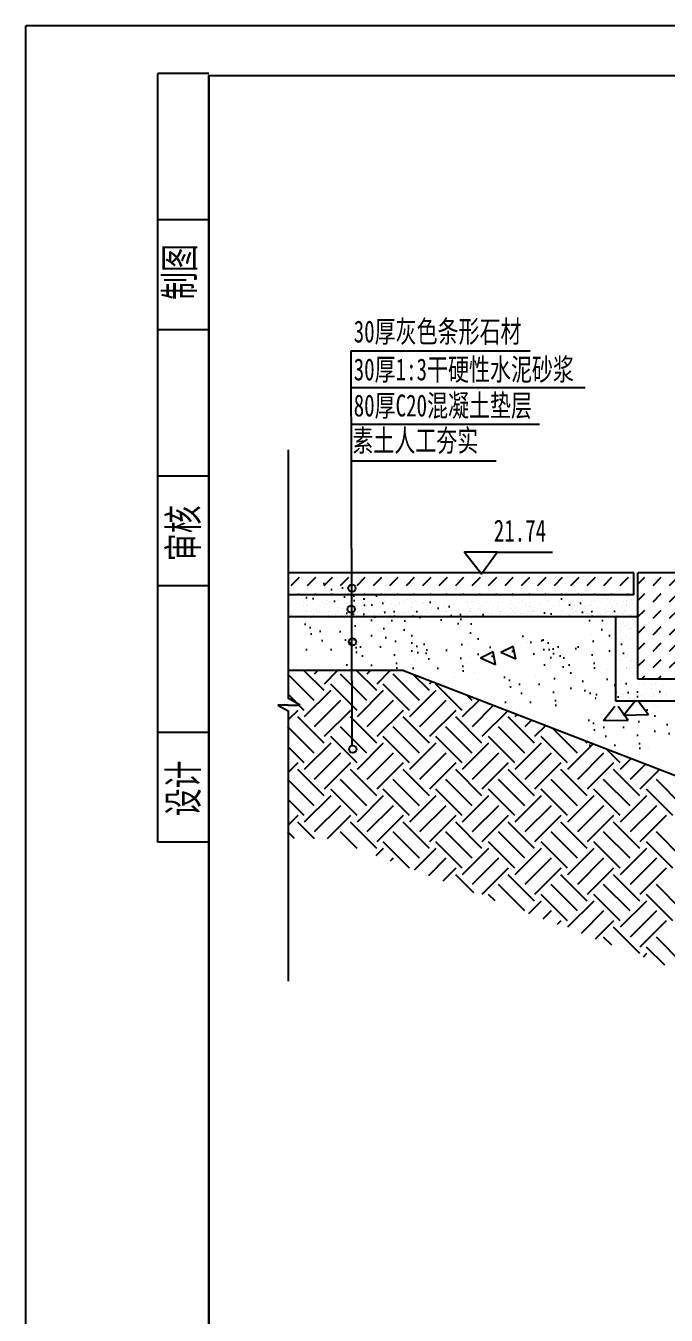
# Model space of a CAD drawing. Extents: x -43530 to -39330, y 16129 to 19047.
# Drawn here: x -43530 to -42656, y 17286 to 19047 of the extents above; entities that cross this region are included whole.
import ezdxf

# ---------------------------------------------------------------- set-up
doc = ezdxf.new("R2010")
doc.units = 0
doc.layers.get('0').update_dxf_attribs({"linetype": 'CONTINUOUS'})
for name, color, linetype in [('LEVEL', 2, 'CONTINUOUS'), ('STAIR', 140, 'CONTINUOUS'), ('TEXT', 41, 'CONTINUOUS'), ('TK', 1, 'CONTINUOUS')]:
    doc.layers.add(name, color=color, linetype=linetype)
doc.styles.add('STYLE1', font='simsun.ttf', dxfattribs={"width": 0.7})
doc.styles.add('XREF1$0$STYLE3', font='simsun.ttf', dxfattribs={"width": 0.7})
pattern_1 = [(45, (-4687.32, 681.234), (2e-15, 22.4506403), [15.875, -15.875])]

msp = doc.modelspace()

# ---------------------------------------------------------------- hatches: boundary and pattern name
at = {"layer": 'STAIR'}
h = msp.add_hatch(dxfattribs=at)
h.set_pattern_fill('DASH', color=256, scale=5, angle=45, style=0)
h.set_pattern_definition(pattern_1)
h.paths.add_polyline_path([(-43085.2, 18299.6), (-43085.1, 18269.6), (-42700.1, 18269.6), (-42700.1, 18299.6), (-42906.8, 18299.6), (-42907.8, 18298.2), (-42908.8, 18299.6)])
h.paths.add_polyline_path([(-43171.7, 18299.6), (-43171.7, 18269.6), (-43085.1, 18269.6), (-43085.2, 18299.6)])
h = msp.add_hatch(dxfattribs=at)
h.set_pattern_fill('DASH', color=256, scale=5, angle=45, style=0)
h.set_pattern_definition(pattern_1)
edge = h.paths.add_edge_path()
edge.add_line((-42269.4, 18299.6), (-42694.4, 18299.6))
edge.add_line((-42269.4, 18299.6), (-42244.4, 18274.6))
edge.add_line((-42244.4, 18154.6), (-42244.4, 18274.6))
edge.add_line((-41869.4, 18154.6), (-42294.4, 18154.6))
edge.add_line((-42294.4, 18154.6), (-42694.4, 18154.6))
edge.add_line((-42694.4, 18154.6), (-42694.4, 18299.6))
h = msp.add_hatch(dxfattribs=at)
h.set_pattern_fill('AR-SAND', color=256, angle=135, style=0)
h.set_pattern_definition([(172.5, (-4959.333, 753.283), (-33.47535, -35.738135), [0, -38.608, 0, -43.18, 0, -41.275]), (142.5, (-4959.33, 753.28), (-82.47329, -18.90109), [0, -20.828, 0, -34.798, 0, -13.335]), (102.5, (-4937.24, 731.19), (-56.03323, 55.829983), [0, -12.7, 0, -45.72, 0, -59.69]), (92.5, (-4937.24, 731.19), (-69.75508, 38.22811), [0, -6.35, 0, -29.972, 0, -34.29])])
h.paths.add_polyline_path([(-43148.7, 18289.4), (-43032.2, 18289.4), (-43032.2, 18185.2), (-43148.7, 18185.2)])
h = msp.add_hatch(dxfattribs=at)
h.set_pattern_fill('AR-SAND', color=256, angle=135, style=0)
h.set_pattern_definition([(172.5, (-4904.286, 732.09), (-33.47535, -35.738135), [0, -38.608, 0, -43.18, 0, -41.275]), (142.5, (-4904.286, 732.09), (-82.47329, -18.90109), [0, -20.828, 0, -34.798, 0, -13.335]), (102.5, (-4882.195, 710), (-56.03323, 55.829983), [0, -12.7, 0, -45.72, 0, -59.69]), (92.5, (-4882.195, 710), (-69.75508, 38.22811), [0, -6.35, 0, -29.972, 0, -34.29])])
h.paths.add_polyline_path([(-43093.7, 18268.2), (-42977.2, 18268.2), (-42977.2, 18164), (-43093.7, 18164)])
h = msp.add_hatch(dxfattribs=at)
h.set_pattern_fill('AR-SAND', color=256, angle=135, style=0)
h.set_pattern_definition([(172.5, (-4813.787, 727.79), (-33.47535, -35.738135), [0, -38.608, 0, -43.18, 0, -41.275]), (142.5, (-4813.79, 727.79), (-82.47329, -18.90109), [0, -20.828, 0, -34.798, 0, -13.335]), (102.5, (-4791.696, 705.697), (-56.03323, 55.829983), [0, -12.7, 0, -45.72, 0, -59.69]), (92.5, (-4791.696, 705.7), (-69.75508, 38.22811), [0, -6.35, 0, -29.972, 0, -34.29])])
h.paths.add_polyline_path([(-43003.2, 18263.9), (-42886.7, 18263.9), (-42886.7, 18159.7), (-43003.2, 18159.7)])
h = msp.add_hatch(dxfattribs=at)
h.set_pattern_fill('AR-SAND', color=256, angle=135, style=0)
h.set_pattern_definition([(172.5, (-4634.51, 732.222), (-33.47535, -35.738135), [0, -38.608, 0, -43.18, 0, -41.275]), (142.5, (-4634.51, 732.22), (-82.47329, -18.90109), [0, -20.828, 0, -34.798, 0, -13.335]), (102.5, (-4612.42, 710.13), (-56.03323, 55.829983), [0, -12.7, 0, -45.72, 0, -59.69]), (92.5, (-4612.42, 710.13), (-69.75508, 38.22811), [0, -6.35, 0, -29.972, 0, -34.29])])
h.paths.add_polyline_path([(-42823.9, 18268.3), (-42707.4, 18268.3), (-42707.4, 18164.1), (-42823.9, 18164.1)])
h = msp.add_hatch(dxfattribs=at)
h.set_pattern_fill('AR-SAND', color=256, angle=135, style=0)
h.set_pattern_definition([(172.5, (-4687.32, 681.234), (-33.47535, -35.738135), [0, -38.608, 0, -43.18, 0, -41.275]), (142.5, (-4687.32, 681.234), (-82.47329, -18.90109), [0, -20.828, 0, -34.798, 0, -13.335]), (102.5, (-4665.23, 659.143), (-56.03323, 55.829983), [0, -12.7, 0, -45.72, 0, -59.69]), (92.5, (-4665.23, 659.14), (-69.75508, 38.22811), [0, -6.35, 0, -29.972, 0, -34.29])])
h.paths.add_polyline_path([(-42876.7, 18217.3), (-42760.2, 18217.3), (-42760.2, 18113.1), (-42876.7, 18113.1)])
h = msp.add_hatch(dxfattribs=at)
h.set_pattern_fill('AR-SAND', color=256, angle=135, style=0)
h.set_pattern_definition([(172.5, (-4572.386, 622.486), (-33.47535, -35.738135), [0, -38.608, 0, -43.18, 0, -41.275]), (142.5, (-4572.386, 622.486), (-82.47329, -18.90109), [0, -20.828, 0, -34.798, 0, -13.335]), (102.5, (-4550.295, 600.395), (-56.03323, 55.829983), [0, -12.7, 0, -45.72, 0, -59.69]), (92.5, (-4550.295, 600.395), (-69.75508, 38.22811), [0, -6.35, 0, -29.972, 0, -34.29])])
h.paths.add_polyline_path([(-42761.8, 18158.6), (-42645.3, 18158.6), (-42645.3, 18054.4), (-42761.8, 18054.4)])

# ---------------------------------------------------------------- linework, layer by layer
at = {"color": 40, "linetype": 'BYBLOCK'}
msp.add_line((-42886.5, 18328), (-42811.2, 18328), dxfattribs=at)
msp.add_lwpolyline([(-42886.5, 18328), (-42931.3, 18328), (-42907.8, 18298.2)], close=True, dxfattribs=at)
at = {"layer": 'LEVEL'}
for p, q in [((-42700.1, 18299.6), (-43171.7, 18299.6)), ((-42700.1, 18269.6), (-42700.1, 18299.6)), ((-42269.4, 18299.6), (-42694.4, 18299.6)), ((-42694.4, 18154.6), (-42694.4, 18299.6)), ((-42700.1, 18269.6), (-43171.7, 18269.6)), ((-42694.4, 18239.6), (-43171.7, 18239.6)), ((-42724.4, 18124.6), (-42724.4, 18239.6)), ((-43014.4, 18166.3), (-43171.7, 18166.3)), ((-43014.4, 18166.3), (-41372.6, 17530.9)), ((-42294.4, 18154.6), (-42694.4, 18154.6)), ((-42324.4, 18124.6), (-42724.4, 18124.6))]:
    msp.add_line(p, q, dxfattribs=at)
at = {"layer": 'LEVEL', "linetype": 'CONTINUOUS'}
for centre in [(-43084.8, 18278.8), (-43085.9, 18250), (-43084.1, 18205.6), (-43083.7, 18058.8)]:
    msp.add_circle(centre, 5, dxfattribs=at)
at = {"layer": 'STAIR', "linetype": 'CONTINUOUS'}
for p, q in [((-43171.7, 18467.8), (-43171.7, 18128.7)), ((-42720.6, 18266.2), (-42720.6, 18266.2)), ((-42704.5, 18263.8), (-42704.5, 18263.8)), ((-42703.8, 18263.9), (-42703.8, 18263.9)), ((-43164.7, 18258.5), (-43164.7, 18258.5)), ((-43151, 18254.9), (-43151, 18254.9)), ((-43150.4, 18260.6), (-43150.4, 18260.6)), ((-43147.9, 18248.3), (-43147.9, 18248.3)), ((-43146.6, 18247.4), (-43146.6, 18247.4)), ((-43145.5, 18261.7), (-43145.5, 18261.7)), ((-43135.4, 18258.5), (-43135.4, 18258.5)), ((-43132.8, 18249), (-43132.8, 18249)), ((-43131.7, 18246.2), (-43131.7, 18246.2)), ((-43130.6, 18255.5), (-43130.6, 18255.5)), ((-43129.2, 18246.3), (-43129.2, 18246.3)), ((-43124.5, 18259.8), (-43124.5, 18259.8)), ((-43119.3, 18261.5), (-43119.3, 18261.5)), ((-43117.4, 18246.8), (-43117.4, 18246.8)), ((-43108.3, 18254.9), (-43108.3, 18254.9)), ((-43107.7, 18260.6), (-43107.7, 18260.6)), ((-43105.2, 18248.3), (-43105.2, 18248.3)), ((-43103.9, 18247.4), (-43103.9, 18247.4)), ((-43102.8, 18261.7), (-43102.8, 18261.7)), ((-43092, 18258.5), (-43092, 18258.5)), ((-43089.4, 18249), (-43089.4, 18249)), ((-43088.2, 18246.2), (-43088.2, 18246.2)), ((-43087.2, 18255.5), (-43087.2, 18255.5)), ((-43085.7, 18246.3), (-43085.7, 18246.3)), ((-43081.1, 18259.8), (-43081.1, 18259.8)), ((-43075.8, 18261.5), (-43075.8, 18261.5)), ((-43073.9, 18246.8), (-43073.9, 18246.8)), ((-43064.8, 18254.9), (-43064.8, 18254.9)), ((-43064.2, 18260.6), (-43064.2, 18260.6)), ((-43061.7, 18248.3), (-43061.7, 18248.3)), ((-43060.4, 18247.4), (-43060.4, 18247.4)), ((-43059.3, 18261.7), (-43059.3, 18261.7)), ((-43051.3, 18258.5), (-43051.3, 18258.5)), ((-43045.9, 18254), (-43045.9, 18254)), ((-43045.3, 18259.8), (-43045.3, 18259.8)), ((-43042.8, 18247.5), (-43042.8, 18247.5)), ((-43041.5, 18246.6), (-43041.5, 18246.6)), ((-43040.4, 18260.9), (-43040.4, 18260.9)), ((-43030.3, 18257.7), (-43030.3, 18257.7)), ((-43027.7, 18248.1), (-43027.7, 18248.1)), ((-43025.5, 18254.7), (-43025.5, 18254.7)), ((-43024, 18245.5), (-43024, 18245.5)), ((-43019.4, 18259), (-43019.4, 18259)), ((-43014.1, 18260.6), (-43014.1, 18260.6)), ((-43012.2, 18246), (-43012.2, 18246)), ((-43003.1, 18254), (-43003.1, 18254)), ((-43002.5, 18259.8), (-43002.5, 18259.8)), ((-43000, 18247.5), (-43000, 18247.5)), ((-42998.7, 18246.6), (-42998.7, 18246.6)), ((-42997.6, 18260.9), (-42997.6, 18260.9)), ((-42986.9, 18257.7), (-42986.9, 18257.7)), ((-42984.2, 18248.1), (-42984.2, 18248.1)), ((-42982, 18254.7), (-42982, 18254.7)), ((-42980.6, 18245.5), (-42980.6, 18245.5)), ((-42975.9, 18259), (-42975.9, 18259)), ((-42970.7, 18260.6), (-42970.7, 18260.6)), ((-42968.8, 18246), (-42968.8, 18246)), ((-42959.7, 18254), (-42959.7, 18254)), ((-42959.1, 18259.8), (-42959.1, 18259.8)), ((-42956.6, 18247.5), (-42956.6, 18247.5)), ((-42955.3, 18246.6), (-42955.3, 18246.6)), ((-42954.2, 18260.9), (-42954.2, 18260.9)), ((-42946.2, 18257.7), (-42946.2, 18257.7)), ((-42927.5, 18254), (-42927.5, 18254)), ((-42926.9, 18259.8), (-42926.9, 18259.8)), ((-42924.4, 18247.5), (-42924.4, 18247.5)), ((-42923.1, 18246.6), (-42923.1, 18246.6)), ((-42922, 18260.9), (-42922, 18260.9)), ((-42911.9, 18257.7), (-42911.9, 18257.7)), ((-42909.3, 18248.1), (-42909.3, 18248.1)), ((-42907.1, 18254.7), (-42907.1, 18254.7)), ((-42905.6, 18245.5), (-42905.6, 18245.5)), ((-42901, 18259), (-42901, 18259)), ((-42895.7, 18260.6), (-42895.7, 18260.6)), ((-42893.8, 18246), (-42893.8, 18246)), ((-42884.8, 18254), (-42884.8, 18254)), ((-42884.1, 18259.8), (-42884.1, 18259.8)), ((-42881.7, 18247.5), (-42881.7, 18247.5)), ((-42880.4, 18246.6), (-42880.4, 18246.6)), ((-42879.2, 18260.9), (-42879.2, 18260.9)), ((-42868.5, 18257.7), (-42868.5, 18257.7)), ((-42865.9, 18248.1), (-42865.9, 18248.1)), ((-42863.6, 18254.7), (-42863.6, 18254.7)), ((-42862.2, 18245.5), (-42862.2, 18245.5)), ((-42857.5, 18259), (-42857.5, 18259)), ((-42852.3, 18260.6), (-42852.3, 18260.6)), ((-42850.4, 18246), (-42850.4, 18246)), ((-42841.3, 18254), (-42841.3, 18254)), ((-42840.7, 18259.8), (-42840.7, 18259.8)), ((-42838.2, 18247.5), (-42838.2, 18247.5)), ((-42836.9, 18246.6), (-42836.9, 18246.6)), ((-42835.8, 18260.9), (-42835.8, 18260.9)), ((-42827.8, 18257.7), (-42827.8, 18257.7)), ((-42801.7, 18254.9), (-42801.7, 18254.9)), ((-42801.1, 18260.6), (-42801.1, 18260.6)), ((-42798.6, 18248.3), (-42798.6, 18248.3)), ((-42797.3, 18247.4), (-42797.3, 18247.4)), ((-42796.2, 18261.7), (-42796.2, 18261.7)), ((-42786.1, 18258.5), (-42786.1, 18258.5)), ((-42783.5, 18249), (-42783.5, 18249)), ((-42782.3, 18246.2), (-42782.3, 18246.2)), ((-42781.2, 18255.5), (-42781.2, 18255.5)), ((-42779.8, 18246.3), (-42779.8, 18246.3)), ((-42775.1, 18259.8), (-42775.1, 18259.8)), ((-42769.9, 18261.5), (-42769.9, 18261.5)), ((-42768, 18246.8), (-42768, 18246.8)), ((-42758.9, 18254.9), (-42758.9, 18254.9)), ((-42758.3, 18260.6), (-42758.3, 18260.6)), ((-42755.8, 18248.3), (-42755.8, 18248.3)), ((-42754.5, 18247.4), (-42754.5, 18247.4)), ((-42753.4, 18261.7), (-42753.4, 18261.7)), ((-42742.6, 18258.5), (-42742.6, 18258.5)), ((-42740, 18249), (-42740, 18249)), ((-42738.8, 18246.2), (-42738.8, 18246.2)), ((-42737.8, 18255.5), (-42737.8, 18255.5)), ((-42736.3, 18246.3), (-42736.3, 18246.3)), ((-42731.7, 18259.8), (-42731.7, 18259.8)), ((-42726.4, 18261.5), (-42726.4, 18261.5)), ((-42724.6, 18246.8), (-42724.6, 18246.8)), ((-42723.8, 18258.1), (-42723.8, 18258.1)), ((-42722.7, 18253.3), (-42722.7, 18253.3)), ((-42716.9, 18252.6), (-42716.9, 18252.6)), ((-42715.5, 18254.9), (-42715.5, 18254.9)), ((-42714.8, 18260.6), (-42714.8, 18260.6)), ((-42712.4, 18248.3), (-42712.4, 18248.3)), ((-42711.1, 18247.4), (-42711.1, 18247.4)), ((-42710.4, 18255.7), (-42710.4, 18255.7)), ((-42710, 18261.7), (-42710, 18261.7)), ((-42709.5, 18257), (-42709.5, 18257)), ((-42705.6, 18253.7), (-42705.6, 18253.7)), ((-42701.9, 18258.5), (-42701.9, 18258.5)), ((-43167.1, 18242.5), (-43167.1, 18242.5)), ((-43166.9, 18241.7), (-43166.9, 18241.7)), ((-43149.9, 18243.5), (-43149.9, 18243.5)), ((-43137.8, 18242.5), (-43137.8, 18242.5)), ((-43137.7, 18241.7), (-43137.7, 18241.7)), ((-43121.4, 18245.4), (-43121.4, 18245.4)), ((-43107.2, 18243.5), (-43107.2, 18243.5)), ((-43094.4, 18242.5), (-43094.4, 18242.5)), ((-43094.2, 18241.7), (-43094.2, 18241.7)), ((-43077.9, 18245.4), (-43077.9, 18245.4)), ((-43063.7, 18243.5), (-43063.7, 18243.5)), ((-43053.7, 18242.5), (-43053.7, 18242.5)), ((-43053.5, 18241.7), (-43053.5, 18241.7)), ((-43044.8, 18242.7), (-43044.8, 18242.7)), ((-43032.7, 18241.6), (-43032.7, 18241.6)), ((-43032.5, 18240.9), (-43032.5, 18240.9)), ((-43026.5, 18245.4), (-43026.5, 18245.4)), ((-43016.2, 18244.5), (-43016.2, 18244.5)), ((-43002, 18242.7), (-43002, 18242.7)), ((-42989.2, 18241.6), (-42989.2, 18241.6)), ((-42989.1, 18240.9), (-42989.1, 18240.9)), ((-42983.1, 18245.4), (-42983.1, 18245.4)), ((-42972.8, 18244.5), (-42972.8, 18244.5)), ((-42958.6, 18242.7), (-42958.6, 18242.7)), ((-42948.5, 18241.6), (-42948.5, 18241.6)), ((-42948.4, 18240.9), (-42948.4, 18240.9)), ((-42926.4, 18242.7), (-42926.4, 18242.7)), ((-42914.3, 18241.6), (-42914.3, 18241.6)), ((-42914.1, 18240.9), (-42914.1, 18240.9)), ((-42908.1, 18245.4), (-42908.1, 18245.4)), ((-42897.8, 18244.5), (-42897.8, 18244.5)), ((-42883.7, 18242.7), (-42883.7, 18242.7)), ((-42870.9, 18241.6), (-42870.9, 18241.6)), ((-42870.7, 18240.9), (-42870.7, 18240.9)), ((-42864.7, 18245.4), (-42864.7, 18245.4)), ((-42854.4, 18244.5), (-42854.4, 18244.5)), ((-42840.2, 18242.7), (-42840.2, 18242.7)), ((-42830.2, 18241.6), (-42830.2, 18241.6)), ((-42830, 18240.9), (-42830, 18240.9)), ((-42800.6, 18243.5), (-42800.6, 18243.5)), ((-42788.5, 18242.5), (-42788.5, 18242.5)), ((-42788.3, 18241.7), (-42788.3, 18241.7)), ((-42772, 18245.4), (-42772, 18245.4)), ((-42757.8, 18243.5), (-42757.8, 18243.5)), ((-42745, 18242.5), (-42745, 18242.5)), ((-42744.8, 18241.7), (-42744.8, 18241.7)), ((-42728.6, 18245.4), (-42728.6, 18245.4)), ((-42723.5, 18241.7), (-42723.5, 18241.7)), ((-42721.9, 18236.4), (-42721.9, 18236.4)), ((-42717.6, 18230.3), (-42717.6, 18230.3)), ((-42714.4, 18243.5), (-42714.4, 18243.5)), ((-42711, 18228.1), (-42711, 18228.1)), ((-42708.9, 18243.5), (-42708.9, 18243.5)), ((-42708.4, 18231.8), (-42708.4, 18231.8)), ((-42708.3, 18229.3), (-42708.3, 18229.3)), ((-42707.4, 18239.5), (-42707.4, 18239.5)), ((-42704.3, 18242.5), (-42704.3, 18242.5)), ((-42704.2, 18241.7), (-42704.2, 18241.7)), ((-42723.8, 18214.7), (-42723.8, 18214.7)), ((-42720.6, 18225.5), (-42720.6, 18225.5)), ((-42710.4, 18212.3), (-42710.4, 18212.3)), ((-42709.5, 18213.6), (-42709.5, 18213.6)), ((-42705.6, 18210.3), (-42705.6, 18210.3)), ((-42704.5, 18223.1), (-42704.5, 18223.1)), ((-42703.8, 18223.3), (-42703.8, 18223.3)), ((-42723.5, 18198.2), (-42723.5, 18198.2)), ((-42722.7, 18209.8), (-42722.7, 18209.8)), ((-42721.9, 18193), (-42721.9, 18193)), ((-42716.9, 18209.2), (-42716.9, 18209.2)), ((-42708.9, 18200.1), (-42708.9, 18200.1)), ((-42707.4, 18196.1), (-42707.4, 18196.1)), ((-42720.6, 18182), (-42720.6, 18182)), ((-42717.6, 18186.9), (-42717.6, 18186.9)), ((-42711, 18184.6), (-42711, 18184.6)), ((-42708.4, 18188.3), (-42708.4, 18188.3)), ((-42708.3, 18185.8), (-42708.3, 18185.8)), ((-42704.5, 18179.6), (-42704.5, 18179.6)), ((-42703.8, 18179.8), (-42703.8, 18179.8)), ((-42723.8, 18171.9), (-42723.8, 18171.9)), ((-42722.7, 18167), (-42722.7, 18167)), ((-42710.4, 18169.5), (-42710.4, 18169.5)), ((-42709.5, 18170.8), (-42709.5, 18170.8)), ((-42705.6, 18167.5), (-42705.6, 18167.5)), ((-42718.9, 18141.7), (-42718.9, 18141.7)), ((-42718.3, 18147.4), (-42718.3, 18147.4)), ((-42713.4, 18148.5), (-42713.4, 18148.5)), ((-42703.3, 18145.3), (-42703.3, 18145.3)), ((-42698.4, 18142.3), (-42698.4, 18142.3)), ((-42692.3, 18146.6), (-42692.3, 18146.6)), ((-42687.1, 18148.3), (-42687.1, 18148.3)), ((-42676.1, 18141.7), (-42676.1, 18141.7)), ((-42675.5, 18147.4), (-42675.5, 18147.4)), ((-42670.6, 18148.5), (-42670.6, 18148.5)), ((-42659.8, 18145.3), (-42659.8, 18145.3)), ((-43155.4, 18119.2), (-43172.5, 18129.1)), ((-42717.8, 18130.3), (-42717.8, 18130.3)), ((-42715.8, 18135.1), (-42715.8, 18135.1)), ((-42714.5, 18134.2), (-42714.5, 18134.2)), ((-42705.7, 18129.3), (-42705.7, 18129.3)), ((-42705.5, 18128.5), (-42705.5, 18128.5)), ((-42700.7, 18135.8), (-42700.7, 18135.8)), ((-42699.5, 18133), (-42699.5, 18133)), ((-42697, 18133.1), (-42697, 18133.1)), ((-42689.2, 18132.2), (-42689.2, 18132.2)), ((-42685.2, 18133.6), (-42685.2, 18133.6)), ((-42675, 18130.3), (-42675, 18130.3)), ((-42673, 18135.1), (-42673, 18135.1)), ((-42671.7, 18134.2), (-42671.7, 18134.2)), ((-42662.2, 18129.3), (-42662.2, 18129.3)), ((-42662.1, 18128.5), (-42662.1, 18128.5)), ((-42657.2, 18135.8), (-42657.2, 18135.8)), ((-42656, 18133), (-42656, 18133)), ((-43171.7, 18119.2), (-43186, 18119.2)), ((-43186, 18119.2), (-43171.7, 18111.2)), ((-43171.7, 18119.2), (-43155.4, 18119.2)), ((-43171.7, 18111.2), (-43171.7, 17741.8))]:
    msp.add_line(p, q, dxfattribs=at)
at = {"layer": 'STAIR'}
for p, q in [((-43125.9, 18299.2), (-43125.9, 18299.2)), ((-42765, 18298.9), (-42765, 18298.9)), ((-42816.2, 18297.5), (-42816.2, 18297.5)), ((-43066.4, 18264.1), (-43066.4, 18264.1)), ((-43062.4, 18266.3), (-43062.4, 18266.3)), ((-43040.7, 18266.1), (-43040.7, 18266.1)), ((-43009.6, 18263.2), (-43009.6, 18263.2)), ((-43001.7, 18270.4), (-43001.7, 18270.4)), ((-42995.3, 18269.8), (-42995.3, 18269.8)), ((-42865.2, 18267.1), (-42865.2, 18267.1)), ((-42848.7, 18263.7), (-42848.7, 18263.7)), ((-42839.6, 18269.2), (-42839.6, 18269.2)), ((-42776.2, 18269.1), (-42776.2, 18269.1)), ((-42738.6, 18268.4), (-42738.6, 18268.4)), ((-42735.8, 18264.9), (-42735.8, 18264.9)), ((-42713, 18270.4), (-42713, 18270.4)), ((-42710.2, 18266.9), (-42710.2, 18266.9)), ((-43145.8, 18257), (-43145.8, 18257)), ((-43145.5, 18254.5), (-43145.5, 18254.5)), ((-43139.6, 18246.8), (-43139.6, 18246.8)), ((-43122.7, 18252.2), (-43122.7, 18252.2)), ((-43119.8, 18256.6), (-43119.8, 18256.6)), ((-43105.2, 18252), (-43105.2, 18252)), ((-43097.5, 18250.7), (-43097.5, 18250.7)), ((-43090, 18258.7), (-43090, 18258.7)), ((-43086.1, 18251.1), (-43086.1, 18251.1)), ((-43071.5, 18253.6), (-43071.5, 18253.6)), ((-43058.5, 18258.7), (-43058.5, 18258.7)), ((-43029.1, 18250.9), (-43029.1, 18250.9)), ((-43021.2, 18258.1), (-43021.2, 18258.1)), ((-43020.5, 18256.5), (-43020.5, 18256.5)), ((-43014.4, 18246.2), (-43014.4, 18246.2)), ((-43007.7, 18247), (-43007.7, 18247)), ((-43003.4, 18252.9), (-43003.4, 18252.9)), ((-42995.5, 18260.2), (-42995.5, 18260.2)), ((-42988.8, 18245.6), (-42988.8, 18245.6)), ((-42988.2, 18259.3), (-42988.2, 18259.3)), ((-42982.1, 18249.1), (-42982.1, 18249.1)), ((-42975.8, 18249.7), (-42975.8, 18249.7)), ((-42969.3, 18257.9), (-42969.3, 18257.9)), ((-42963.1, 18247.7), (-42963.1, 18247.7)), ((-42948.5, 18248.6), (-42948.5, 18248.6)), ((-42937.9, 18248.5), (-42937.9, 18248.5)), ((-42929, 18260.9), (-42929, 18260.9)), ((-42924.7, 18248.1), (-42924.7, 18248.1)), ((-42922.9, 18250.6), (-42922.9, 18250.6)), ((-42918.4, 18260.8), (-42918.4, 18260.8)), ((-42912.2, 18250.5), (-42912.2, 18250.5)), ((-42886.6, 18249.9), (-42886.6, 18249.9)), ((-42868.2, 18251.4), (-42868.2, 18251.4)), ((-42867.1, 18262.2), (-42867.1, 18262.2)), ((-42861, 18252), (-42861, 18252)), ((-42848.4, 18256.2), (-42848.4, 18256.2)), ((-42845.7, 18247), (-42845.7, 18247)), ((-42842.6, 18253.4), (-42842.6, 18253.4)), ((-42842.3, 18245.9), (-42842.3, 18245.9)), ((-42837.5, 18249), (-42837.5, 18249)), ((-42835.7, 18252.8), (-42835.7, 18252.8)), ((-42818, 18261.3), (-42818, 18261.3)), ((-42811.9, 18251), (-42811.9, 18251)), ((-42810, 18254.9), (-42810, 18254.9)), ((-42784.5, 18254.2), (-42784.5, 18254.2)), ((-42769.7, 18254.9), (-42769.7, 18254.9)), ((-42767.9, 18253.9), (-42767.9, 18253.9)), ((-42758.8, 18256.3), (-42758.8, 18256.3)), ((-42728.8, 18254.4), (-42728.8, 18254.4)), ((-42719.1, 18248.3), (-42719.1, 18248.3)), ((-43167.5, 18239), (-43167.5, 18239)), ((-43165.3, 18244.7), (-43165.3, 18244.7)), ((-43142.2, 18239.9), (-43142.2, 18239.9)), ((-43124.7, 18239.7), (-43124.7, 18239.7)), ((-43117, 18238.3), (-43117, 18238.3)), ((-43116.5, 18241.9), (-43116.5, 18241.9)), ((-43099, 18241.7), (-43099, 18241.7)), ((-43091.3, 18240.4), (-43091.3, 18240.4)), ((-43091, 18241.3), (-43091, 18241.3)), ((-43065.3, 18243.3), (-43065.3, 18243.3)), ((-43046.9, 18244), (-43046.9, 18244)), ((-43040, 18244.2), (-43040, 18244.2)), ((-42969.6, 18239.5), (-42969.6, 18239.5)), ((-42952.3, 18240.6), (-42952.3, 18240.6)), ((-42867.9, 18243.9), (-42867.9, 18243.9)), ((-42789.2, 18242.6), (-42789.2, 18242.6)), ((-42787.4, 18241.6), (-42787.4, 18241.6)), ((-42763.6, 18244.7), (-42763.6, 18244.7)), ((-42761.7, 18243.7), (-42761.7, 18243.7)), ((-42748.3, 18242.1), (-42748.3, 18242.1)), ((-42722.7, 18244.1), (-42722.7, 18244.1)), ((-42716.3, 18244.8), (-42716.3, 18244.8)), ((-42713.5, 18232.5), (-42713.5, 18232.5)), ((-42698.8, 18233), (-42698.8, 18233)), ((-42998.4, 18212.6), (-42998.4, 18212.6)), ((-42758.4, 18215.1), (-42758.4, 18215.1)), ((-42733, 18220.2), (-42733, 18220.2)), ((-42730.8, 18222.6), (-42730.8, 18222.6)), ((-42718.3, 18220.7), (-42718.3, 18220.7)), ((-42707.3, 18222.2), (-42707.3, 18222.2)), ((-42692.6, 18222.7), (-42692.6, 18222.7)), ((-43026, 18205), (-43026, 18205)), ((-42953.9, 18196), (-42953.9, 18196)), ((-42926.2, 18203.5), (-42926.2, 18203.5)), ((-42864.6, 18199.3), (-42881.7, 18190.8)), ((-42861.1, 18181.6), (-42864.6, 18199.3)), ((-42845.3, 18204), (-42845.3, 18204)), ((-42997.9, 18180.1), (-42997.9, 18180.1)), ((-42928, 18175.3), (-42928, 18175.3)), ((-42892.2, 18191.8), (-42909.3, 18183.2)), ((-42888.8, 18174.1), (-42909.3, 18183.2)), ((-42900.3, 18182.8), (-42900.3, 18182.8)), ((-42888.8, 18174.1), (-42892.2, 18191.8)), ((-42861.1, 18181.6), (-42881.7, 18190.8)), ((-42716.5, 18180.3), (-42716.5, 18180.3)), ((-42704.7, 18183.9), (-42704.7, 18183.9)), ((-43136.3, 18125.4), (-43172.2, 18161.3)), ((-43122.8, 18138.9), (-43150.3, 18166.3)), ((-43131.2, 18166.3), (-43136.3, 18161.3)), ((-43104.3, 18166.3), (-43122.8, 18147.8)), ((-43064.4, 18125.4), (-43100.4, 18161.3)), ((-43051, 18138.9), (-43078.5, 18166.3)), ((-43059.4, 18166.3), (-43064.4, 18161.3)), ((-43032.5, 18166.3), (-43051, 18147.8)), ((-42992.6, 18125.4), (-43028.5, 18161.3)), ((-43025.5, 18172.6), (-43025.5, 18172.6)), ((-42979.1, 18138.9), (-43001.7, 18161.4)), ((-42917.4, 18163.8), (-42917.4, 18163.8)), ((-42834, 18158.7), (-42834, 18158.7)), ((-42736, 18168), (-42736, 18168)), ((-42724.2, 18171.6), (-42724.2, 18171.6)), ((-42710.3, 18170), (-42710.3, 18170)), ((-42698.5, 18173.7), (-42698.5, 18173.7)), ((-42697, 18165.3), (-42697, 18165.3)), ((-43077.9, 18111.9), (-43113.8, 18147.8)), ((-43006.1, 18111.9), (-43042, 18147.8)), ((-42975.6, 18151.3), (-42979.1, 18147.8)), ((-42934.2, 18111.9), (-42970.2, 18147.8)), ((-42945, 18156.3), (-42945, 18156.3)), ((-42861.6, 18151.2), (-42861.6, 18151.2)), ((-42831.6, 18147), (-42831.6, 18147)), ((-42803.9, 18154.6), (-42803.9, 18154.6)), ((-42716.5, 18153), (-42716.5, 18153)), ((-42690.8, 18155), (-42690.8, 18155)), ((-43149.8, 18111.9), (-43171.7, 18133.8)), ((-43113.8, 18138.9), (-43149.8, 18102.9)), ((-43100.4, 18125.4), (-43136.3, 18089.5)), ((-43042, 18138.9), (-43077.9, 18102.9)), ((-43028.5, 18125.4), (-43064.4, 18089.5)), ((-42970.2, 18138.9), (-43006.1, 18102.9)), ((-42956.7, 18125.4), (-42992.6, 18089.5)), ((-42910.9, 18126.3), (-42934.2, 18102.9)), ((-42920.8, 18125.4), (-42928.4, 18133.1)), ((-42752, 18129.1), (-42752.7, 18128.1)), ((-42752, 18128.1), (-42752.7, 18128.1)), ((-42724.4, 18136.6), (-42725.1, 18135.6)), ((-42724.4, 18135.6), (-42725.1, 18135.6)), ((-42698.4, 18124.6), (-42713.9, 18105.1)), ((-42713.2, 18122.8), (-42713.2, 18122.8)), ((-42707.3, 18124.1), (-42707.3, 18124.1)), ((-42680.1, 18105.8), (-42693.9, 18124.6)), ((-42693.7, 18135.1), (-42693.7, 18135.1)), ((-42687.5, 18124.8), (-42687.5, 18124.8)), ((-43158.7, 18111.9), (-43171.7, 18099)), ((-43086.9, 18111.9), (-43122.8, 18076)), ((-43015.1, 18111.9), (-43051, 18076)), ((-42943.2, 18111.9), (-42979.1, 18076)), ((-42891.5, 18118.8), (-42920.8, 18089.5)), ((-42872, 18111.2), (-42907.3, 18076)), ((-42859.1, 18106.2), (-42862.4, 18102.9)), ((-42726.1, 18117), (-42741.5, 18097.5)), ((-42734.9, 18116.6), (-42734.9, 18116.6)), ((-42707.7, 18098.2), (-42721.5, 18117)), ((-42680.1, 18105.8), (-42713.9, 18105.1)), ((-42671.4, 18118.4), (-42671.4, 18118.4)), ((-42667.9, 18116.8), (-42667.9, 18116.8)), ((-43136.3, 18053.5), (-43172.2, 18089.5)), ((-43122.8, 18067), (-43158.7, 18102.9)), ((-43064.4, 18053.5), (-43100.4, 18089.5)), ((-43051, 18067), (-43086.9, 18102.9)), ((-42992.6, 18053.5), (-43028.5, 18089.5)), ((-42979.1, 18067), (-43015.1, 18102.9)), ((-42920.8, 18053.5), (-42956.7, 18089.5)), ((-42907.3, 18067), (-42943.2, 18102.9)), ((-42848.9, 18053.5), (-42884.8, 18089.5)), ((-42835.4, 18067), (-42871.4, 18102.9)), ((-42839.7, 18098.7), (-42848.9, 18089.5)), ((-42820.2, 18091.2), (-42835.4, 18076)), ((-42777.1, 18053.5), (-42811.2, 18087.7)), ((-42707.7, 18098.2), (-42741.5, 18097.5)), ((-43077.9, 18040.1), (-43113.8, 18076)), ((-43006.1, 18040.1), (-43042, 18076)), ((-42934.2, 18040.1), (-42970.2, 18076)), ((-42862.4, 18040.1), (-42898.3, 18076)), ((-42790.5, 18040.1), (-42826.5, 18076)), ((-42763.6, 18067), (-42767.3, 18070.7)), ((-43149.8, 18040.1), (-43171.7, 18062)), ((-43113.8, 18067), (-43149.8, 18031.1)), ((-43100.4, 18053.5), (-43136.3, 18017.6)), ((-43042, 18067), (-43077.9, 18031.1)), ((-43028.5, 18053.5), (-43064.4, 18017.6)), ((-42970.2, 18067), (-43006.1, 18031.1)), ((-42956.7, 18053.5), (-42992.6, 18017.6)), ((-42898.3, 18067), (-42934.2, 18031.1)), ((-42884.8, 18053.5), (-42920.8, 18017.6)), ((-42826.5, 18067), (-42862.4, 18031.1)), ((-42813, 18053.5), (-42848.9, 18017.6)), ((-42755.5, 18066.1), (-42790.5, 18031.1)), ((-42741.2, 18053.5), (-42777.1, 18017.6)), ((-42718.7, 18040.1), (-42738, 18059.4)), ((-42707.7, 18053.1), (-42707.7, 18053.1)), ((-42680.1, 18060.6), (-42680.1, 18060.6)), ((-43158.7, 18040.1), (-43171.7, 18027.1)), ((-43086.9, 18040.1), (-43122.8, 18004.1)), ((-43015.1, 18040.1), (-43051, 18004.1)), ((-42943.2, 18040.1), (-42979.1, 18004.1)), ((-42871.4, 18040.1), (-42907.3, 18004.1)), ((-42799.5, 18040.1), (-42835.4, 18004.1)), ((-42727.7, 18040.1), (-42763.6, 18004.1)), ((-42703.7, 18046.1), (-42718.7, 18031.1)), ((-42684.3, 18038.6), (-42705.2, 18017.6)), ((-43136.3, 17981.7), (-43172.2, 18017.6)), ((-43122.8, 17995.2), (-43158.7, 18031.1)), ((-43064.4, 17981.7), (-43100.4, 18017.6)), ((-43051, 17995.2), (-43086.9, 18031.1)), ((-42992.6, 17981.7), (-43028.5, 18017.6)), ((-42979.1, 17995.2), (-43015.1, 18031.1)), ((-42920.8, 17981.7), (-42956.7, 18017.6)), ((-42907.3, 17995.2), (-42943.2, 18031.1)), ((-42848.9, 17981.7), (-42884.8, 18017.6)), ((-42835.4, 17995.2), (-42871.4, 18031.1)), ((-42777.1, 17981.7), (-42813, 18017.6)), ((-42763.6, 17995.2), (-42799.5, 18031.1)), ((-42705.2, 17981.7), (-42741.2, 18017.6)), ((-42691.8, 17995.2), (-42727.7, 18031.1)), ((-42664.9, 18031.1), (-42691.8, 18004.1)), ((-42633.4, 17981.7), (-42669.3, 18017.6)), ((-43077.9, 17968.2), (-43113.8, 18004.1)), ((-43006.1, 17968.2), (-43042, 18004.1)), ((-42934.2, 17968.2), (-42970.2, 18004.1)), ((-42862.4, 17968.2), (-42898.3, 18004.1)), ((-42790.5, 17968.2), (-42826.5, 18004.1)), ((-42718.7, 17968.2), (-42754.6, 18004.1)), ((-42646.9, 17968.2), (-42682.8, 18004.1)), ((-43149.8, 17968.2), (-43171.7, 17990.1)), ((-43113.8, 17995.2), (-43149.8, 17959.2)), ((-43100.4, 17981.7), (-43136.3, 17945.8)), ((-43042, 17995.2), (-43077.9, 17959.2)), ((-43028.5, 17981.7), (-43064.4, 17945.8)), ((-42970.2, 17995.2), (-43006.1, 17959.2)), ((-42956.7, 17981.7), (-42992.6, 17945.8)), ((-42898.3, 17995.2), (-42934.2, 17959.2)), ((-42884.8, 17981.7), (-42920.8, 17945.8)), ((-42826.5, 17995.2), (-42862.4, 17959.2)), ((-42813, 17981.7), (-42848.9, 17945.8)), ((-42754.6, 17995.2), (-42790.5, 17959.2)), ((-42741.2, 17981.7), (-42777.1, 17945.8)), ((-42682.8, 17995.2), (-42718.7, 17959.2)), ((-42669.3, 17981.7), (-42705.2, 17945.8)), ((-43158.7, 17968.2), (-43171.7, 17955.3)), ((-43086.9, 17968.2), (-43118.8, 17936.4)), ((-43015.1, 17968.2), (-43051, 17932.3)), ((-42943.2, 17968.2), (-42979.1, 17932.3)), ((-42871.4, 17968.2), (-42907.3, 17932.3)), ((-42799.5, 17968.2), (-42835.4, 17932.3)), ((-42727.7, 17968.2), (-42763.6, 17932.3)), ((-42655.8, 17968.2), (-42691.8, 17932.3)), ((-43136, 17936.5), (-43158.7, 17959.2)), ((-43051, 17923.3), (-43086.9, 17959.2)), ((-42979.1, 17923.3), (-43015.1, 17959.2)), ((-42907.3, 17923.3), (-42943.2, 17959.2)), ((-42835.4, 17923.3), (-42871.4, 17959.2)), ((-42763.6, 17923.3), (-42799.5, 17959.2)), ((-42691.8, 17923.3), (-42727.7, 17959.2)), ((-43163.2, 17936.8), (-43172.2, 17945.8)), ((-43077.6, 17923), (-43100.4, 17945.8)), ((-43006.1, 17896.4), (-43042, 17932.3)), ((-42992.6, 17909.9), (-43028.5, 17945.8)), ((-42934.2, 17896.4), (-42970.2, 17932.3)), ((-42920.8, 17909.9), (-42956.7, 17945.8)), ((-42862.4, 17896.4), (-42898.3, 17932.3)), ((-42848.9, 17909.9), (-42884.8, 17945.8)), ((-42790.5, 17896.4), (-42826.5, 17932.3)), ((-42777.1, 17909.9), (-42813, 17945.8)), ((-42718.7, 17896.4), (-42754.6, 17932.3)), ((-42705.2, 17909.9), (-42741.2, 17945.8)), ((-42646.9, 17896.4), (-42682.8, 17932.3)), ((-42633.4, 17909.9), (-42669.3, 17945.8)), ((-43042, 17923.3), (-43052, 17913.3)), ((-42970.2, 17923.3), (-43000, 17893.5)), ((-42898.3, 17923.3), (-42934.2, 17887.4)), ((-42826.5, 17923.3), (-42862.4, 17887.4)), ((-42754.6, 17923.3), (-42790.5, 17887.4)), ((-42682.8, 17923.3), (-42718.7, 17887.4)), ((-43028.5, 17909.9), (-43032.5, 17905.9)), ((-42956.7, 17909.9), (-42980.4, 17886.1)), ((-42943.2, 17896.4), (-42960.9, 17878.7)), ((-42884.8, 17909.9), (-42920.8, 17873.9)), ((-42871.4, 17896.4), (-42907.3, 17860.5)), ((-42813, 17909.9), (-42848.9, 17873.9)), ((-42799.5, 17896.4), (-42835.4, 17860.5)), ((-42741.2, 17909.9), (-42777.1, 17873.9)), ((-42727.7, 17896.4), (-42763.6, 17860.5)), ((-42669.3, 17909.9), (-42705.2, 17873.9)), ((-42655.8, 17896.4), (-42691.8, 17860.5)), ((-42918.4, 17862.6), (-42943.2, 17887.4)), ((-42835.4, 17851.5), (-42871.4, 17887.4)), ((-42763.6, 17851.5), (-42799.5, 17887.4)), ((-42691.8, 17851.5), (-42727.7, 17887.4)), ((-42889.4, 17851.6), (-42898.3, 17860.5)), ((-42848.9, 17838), (-42884.8, 17873.9)), ((-42790.5, 17824.5), (-42826.5, 17860.5)), ((-42777.1, 17838), (-42813, 17873.9)), ((-42718.7, 17824.5), (-42754.6, 17860.5)), ((-42705.2, 17838), (-42741.2, 17873.9)), ((-42646.9, 17824.5), (-42682.8, 17860.5)), ((-42633.4, 17838), (-42669.3, 17873.9)), ((-42826.5, 17851.5), (-42843.7, 17834.2)), ((-42754.6, 17851.5), (-42790.5, 17815.6)), ((-42682.8, 17851.5), (-42718.7, 17815.6)), ((-42813, 17838), (-42824.2, 17826.8)), ((-42799.5, 17824.5), (-42804.7, 17819.4)), ((-42741.2, 17838), (-42772.1, 17807.1)), ((-42727.7, 17824.5), (-42752.6, 17799.6)), ((-42669.3, 17838), (-42705.2, 17802.1)), ((-42655.8, 17824.5), (-42691.8, 17788.6)), ((-42691.8, 17779.6), (-42727.7, 17815.6)), ((-42730.2, 17791.2), (-42741.2, 17802.1)), ((-42657.9, 17763.7), (-42682.8, 17788.6)), ((-42633.4, 17766.2), (-42669.3, 17802.1)), ((-42682.8, 17779.6), (-42687.5, 17774.9))]:
    msp.add_line(p, q, dxfattribs=at)
at = {"layer": 'TEXT', "linetype": 'CONTINUOUS'}
for p, q in [((-43084.5, 18062.7), (-43086, 18602.9)), ((-43086, 18602.9), (-42841.5, 18602.9)), ((-43086.1, 18552.9), (-42766.6, 18552.9)), ((-43085.8, 18502.9), (-42828.7, 18502.9)), ((-43085.8, 18452.9), (-42888.1, 18452.9))]:
    msp.add_line(p, q, dxfattribs=at)
at = {"layer": 'TK', "linetype": 'CONTINUOUS'}
for p, q in [((-43530, 16129.1), (-43530, 19046.9)), ((-39330, 19046.9), (-43530, 19046.9)), ((-43350, 17931.8), (-43350, 18981.8)), ((-43280.1, 18981.8), (-43350, 18981.8)), ((-43280, 16229.1), (-43280, 18979.1)), ((-43280, 18979.1), (-39430, 18979.1)), ((-43280.1, 18781.8), (-43350, 18781.8)), ((-43280.1, 18631.8), (-43350, 18631.8)), ((-43280.1, 18431.8), (-43350, 18431.8)), ((-43280.1, 18281.8), (-43350, 18281.8)), ((-43280.1, 18081.8), (-43350, 18081.8)), ((-43280.1, 17931.8), (-43350, 17931.8))]:
    msp.add_line(p, q, dxfattribs=at)
at = {"layer": 'TK', "linetype": 'CONTINUOUS', "const_width": 2.5}
msp.add_lwpolyline([(-43280, 18979.1), (-43280, 16229.1), (-39430, 16229.1), (-39430, 18979.1), (-43280, 18979.1)], dxfattribs=at)

# ---------------------------------------------------------------- texts
at = {"color": 41, "linetype": 'BYBLOCK', "insert": (-42855.5, 18357.2), "char_height": 30, "attachment_point": 5, "style": 'XREF1$0$STYLE3'}
msp.add_mtext('21.74', dxfattribs=at)
at = {"layer": 'TEXT', "linetype": 'CONTINUOUS', "style": 'STYLE1', "width": 0.7}
for s, p in [('制图', (-43300.4, 18672.6)), ('审核', (-43295.2, 18315.6)), ('设计', (-43295.2, 17967.2))]:
    msp.add_text(s, height=40, rotation=90, dxfattribs=at).set_placement(p)
for s, p in [('30厚灰色条形石材', (-43082.4, 18614.4)), ('30厚1:3干硬性水泥砂浆', (-43082.4, 18562.6)), ('80厚C20混凝土垫层', (-43082.4, 18513.3)), ('素土人工夯实', (-43084.2, 18465.4))]:
    msp.add_text(s, height=30, dxfattribs=at).set_placement(p)

doc.saveas('drawing.dxf')
